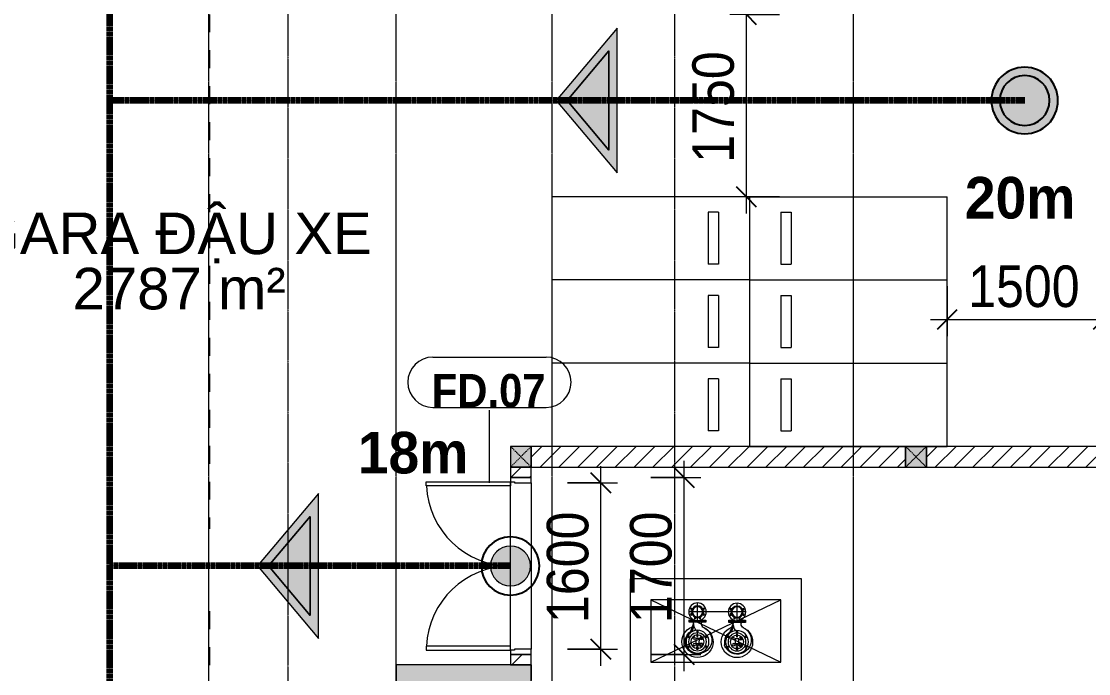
# Model space of a CAD drawing. Header units: millimetres. Extents: x 25998 to 252958, y -15958 to 83425.
# Drawn here: x 40849 to 51113, y 53627 to 59898 of the extents above; entities that cross this region are included whole.
import ezdxf

# ---------------------------------------------------------------- set-up
doc = ezdxf.new("R2010")
doc.units = ezdxf.units.MM
for name, pattern in [('1 NÉT CALL OUT', [6, 3, -3]), ('Dash', [6, 3, -3]), ('Dash 1_16_', [3.175, 1.5875, -1.5875]), ('Dash Dot 3_16_', [7.9375, 4.7625, -1.5875, 0, -1.5875]), ('Grid Line', [22.225, 12.7, -3.175, 3.175, -3.175]), ('IMPORT-CENTER', [2000, 1250, -250, 250, -250])]:
    doc.linetypes.add(name, pattern=pattern)
for name, color, linetype, lineweight in [('0-1', 7, 'Continuous', 5), ('A-ANNO-DIMS', 211, 'Continuous', 9), ('A-ANNO-DIMS-160', 211, 'Continuous', 9), ('A-ANNO-NOTE', 131, 'Continuous', 9), ('A-ANNO-NOTE-1', 131, 'Continuous', 25), ('A-AREA-IDEN', 2, 'Continuous', 9), ('A-DETL-1', 90, 'Dash 1_16_', 25), ('A-DETL-2', 90, '1 NÉT CALL OUT', 100), ('A-DETL-GENF-2', 1, 'Continuous', 9), ('A-DOOR-1', 1, 'Continuous', 9), ('A-DOOR-FRAM-1', 1, 'Continuous', 9), ('A-DOOR-IDEN', 31, 'Continuous', 9), ('A-FLOR', 192, 'Continuous', 9), ('A-WALL', 113, 'Continuous', 9), ('A-WALL-1', 113, 'Continuous', 18), ('A-WALL-PATT-2', 111, 'Continuous', 9), ('C-PRKG', 70, 'Continuous', 9), ('G-ANNO-SYMB-1', 111, 'Dash Dot 3_16_', 18), ('G-ANNO-TEXT-2', 142, 'Continuous', 9), ('G-IMPT', 8, 'Continuous', 9), ('G-IMPT-1', 8, 'IMPORT-CENTER', 9), ('M-EQPM', 50, 'Continuous', 9), ('S-COLS', 52, 'Continuous', 9), ('S-COLS-1', 52, 'Continuous', 5), ('S-COLS-2', 250, 'Continuous', 18), ('S-COLS-4', 52, 'Dash', 9), ('S-COLS-5', 52, 'Continuous', 18), ('S-COLS-HDLN', 52, 'Dash', 9), ('S-GRID-1', 1, 'Grid Line', 9)]:
    doc.layers.add(name, color=color, linetype=linetype, lineweight=lineweight)
doc.styles.add('Arial_3', font='arial_0.ttf', dxfattribs={"height": 400})
doc.styles.add('Arial_4', font='arial_0.ttf', dxfattribs={"width": 0.95, "height": 400})
doc.styles.add('Arial_B', font='arialbd_0.ttf', dxfattribs={"width": 0.9, "height": 320})
doc.styles.add('UTM Avo', font='UTM Avo.ttf', dxfattribs={"width": 0.9, "height": 400})
doc.dimstyles.new('1_Dim_chi_tiet_2_5', dxfattribs={"dimscale": 304.8, "dimtxt": 399.720379, "dimasz": 0.629921, "dimexe": 0.524934, "dimexo": 0.0625, "dimgap": 0.052493, "dimtad": 1, "dimdec": 0, "dimrnd": 5, "dimzin": 0, "dimdsep": 46, "dimtxsty": 'UTM Avo', "dimblk1": 'OBLIQUE', "dimblk2": 'OBLIQUE', "dimsah": 1, "dimcen": 0.09, "dimdle": 0.524934, "dimazin": 0, "dimtfac": 1, "dimtdec": 4, "dimtix": 1, "dimtmove": 0, "dimatfit": 3, "dimfxl": 1.049869, "dimfxlon": 1, "dimtvp": 1, "dimtolj": 1, "dimtzin": 0, "dimarcsym": 2})
pattern_1 = [(45, (0, 0), (-90.50967, 90.50967), [])]

# ---------------------------------------------------------------- blocks, each defined once
blk = doc.blocks.new('NCV_TKTC_KET CAU_rvt-1-TKCS_MB TẦNG HẦM')
at = {"layer": 'S-COLS-1'}
blk.add_hatch(color=256, dxfattribs=at).paths.add_polyline_path([(44771, 53362), (45753, 53362), (45753, 53712), (44453, 53712), (44453, 53362), (44653, 53362)])
at = {"layer": 'S-COLS-2'}
for p, q in [((44453, 53712), (44453, 53362)), ((45753, 53712), (44453, 53712)), ((45753, 53362), (45753, 53712))]:
    blk.add_line(p, q, dxfattribs=at)
blk = doc.blocks.new('FD_07 - FD_07-1700x2200-CỬA ĐI 2 CÁNH-957548-TKCS_MB TẦNG HẦM')
at = {"layer": 'A-DETL-GENF-2'}
for p, q in [((-810, 910), (-810, 100)), ((-770, 910), (-810, 910)), ((-770, 100), (-770, 910)), ((770, 100), (770, 910)), ((770, 910), (810, 910)), ((810, 910), (810, 100)), ((-810, 100), (-770, 100)), ((810, 100), (770, 100))]:
    blk.add_line(p, q, dxfattribs=at)
for centre, start, end in [((-810, 100), 0, 87.1694), ((810, 100), 92.8306, 180)]:
    blk.add_arc(centre, 810, start, end, dxfattribs=at)
at = {"layer": 'A-DOOR-1'}
for p, q in [((-810, 100), (810, 100)), ((800, -100), (-800, -100))]:
    blk.add_line(p, q, dxfattribs=at)
at = {"layer": 'A-DOOR-FRAM-1'}
for p, q in [((-810, 100), (-850, 100)), ((-850, 100), (-850, -100)), ((-810, 60), (-810, 100)), ((-800, 60), (-810, 60)), ((-800, -100), (-800, 60)), ((810, 60), (800, 60)), ((800, 60), (800, -100)), ((850, 100), (810, 100)), ((810, 100), (810, 60)), ((850, -100), (850, 100)), ((-850, -100), (-800, -100)), ((800, -100), (850, -100))]:
    blk.add_line(p, q, dxfattribs=at)
blk = doc.blocks.new('XE MAY2 - xe may 2-V21-TKCS_MB TẦNG HẦM')
at = {"layer": 'C-PRKG'}
for p, q in [((0, 800), (-1900, 800)), ((-1900, 0), (-1900, 800)), ((0, 800), (0, 0)), ((-300, 650), (-400, 650)), ((-400, 650), (-400, 150)), ((-300, 650), (-300, 150)), ((-300, 150), (-400, 150)), ((0, 0), (-1900, 0))]:
    blk.add_line(p, q, dxfattribs=at)
blk = doc.blocks.new('XE MAY2 - xe may 2-V26-TKCS_MB TẦNG HẦM')
at = {"layer": 'C-PRKG'}
for p, q in [((0, -800), (0, 0)), ((-1900, 0), (-1900, -800)), ((0, 0), (-1900, 0)), ((-300, -150), (-400, -150)), ((-400, -650), (-400, -150)), ((-300, -650), (-300, -150)), ((-300, -650), (-400, -650)), ((0, -800), (-1900, -800))]:
    blk.add_line(p, q, dxfattribs=at)
blk = doc.blocks.new('G1_SOF - BO TRU - 200x200-3847069-TKCS_MB TẦNG HẦM')
at = {"layer": 'S-COLS-HDLN'}
for p, q in [((-100, -100), (100, 100)), ((100, -100), (-100, 100))]:
    blk.add_line(p, q, dxfattribs=at)
blk = doc.blocks.new('TKTC_BE NGAM TANG HAM_260130 - TKTC_XREF_260130_MB BE NGAM TANG HAM_dwg_xref- ham$0$xref - tang ham$0$BOMCHIM1-4017280-TKCS_MB TẦNG HẦM')
at = {"layer": 'G-IMPT'}
for p, q in [((91, 81), (91, -81)), ((110, 39), (211, 75)), ((124, 38), (201, 65)), ((136, 35), (195, 56)), ((117, -40), (108, -40))]:
    blk.add_line(p, q, dxfattribs=at)
at = {"layer": 'G-IMPT', "flags": 128}
for points in [[(310, 108), (318, 124), (344, 114), (336, 100)], [(80, -31), (80, -81), (102, -81), (102, 81), (80, 81), (80, 31)]]:
    blk.add_lwpolyline(points, dxfattribs=at)
for points in [[(216, 5), (240, 5), (240, -4), (216, -4)], [(260, 17), (307, 17), (307, -18), (260, -18)], [(315, 10), (328, 10), (328, -10), (315, -10)], [(366, 5), (341, 5), (341, -4), (366, -4)]]:
    blk.add_lwpolyline(points, close=True, dxfattribs=at)
at = {"layer": 'G-IMPT'}
for centre, radius in [((291, 0), 111), ((0, 0), 85.3), ((0, 0), 50.1), ((-25, 60), 7.59), ((25, 60), 7.59), ((60, 25), 7.59), ((190, 0), 7.59), ((291, 0), 86.6), ((291, 0), 65), ((240, 87), 7.59), ((257, 33), 10), ((318, 31), 11.7), ((341, 87), 7.59), ((-25, -60), 7.59), ((25, -60), 7.59), ((60, -25), 7.59), ((240, -87), 7.59), ((257, -38), 13.3), ((257, -38), 6.6), ((320, -36), 16.5), ((320, -36), 9.4), ((341, -87), 7.59)]:
    blk.add_circle(centre, radius, dxfattribs=at)
for centre, radius, start, end in [((291, 0), 152, 201.6636, 159.4308), ((291, 0), 119, 78.6213, 144.1621), ((291, 0), 119, 340.5473, 65.3669), ((108, 46), 6.04, 180, 270), ((101, -95), 134, 52.9612, 87.1356), ((108, -46), 6.04, 90, 180), ((117, -81), 41.5, 25.6269, 90), ((274, -6), 133, 205.6269, 345.198)]:
    blk.add_arc(centre, radius, start, end, dxfattribs=at)
blk = doc.blocks.new('TKTC_BE NGAM TANG HAM_260130 - TKTC_XREF_260130_MB BE NGAM TANG HAM_dwg_114-4017283-TKCS_MB TẦNG HẦM')
at = {"layer": 'G-IMPT'}
for p, q in [((-101, 0), (101, 0)), ((0, -101), (0, 101))]:
    blk.add_line(p, q, dxfattribs=at)
blk.add_circle((0, 0), 72.2, dxfattribs=at)
blk = doc.blocks.new('TKTC_BE NGAM TANG HAM_260130 - TKTC_XREF_260130_MB BE NGAM TANG HAM_dwg-4017279-TKCS_MB TẦNG HẦM')
at = {"layer": 'G-IMPT'}
for p, q in [((-156249, -111035), (-154999, -110435)), ((-156249, -110435), (-154999, -111035))]:
    blk.add_line(p, q, dxfattribs=at)
at = {"layer": 'G-IMPT', "flags": 128}
blk.add_lwpolyline([(-154799, -111210), (-154799, -110235), (-156449, -110235), (-156449, -111210)], dxfattribs=at)
blk.add_lwpolyline([(-156249, -111035), (-154999, -111035), (-154999, -110435), (-156249, -110435)], close=True, dxfattribs=at)
at = {"layer": 'G-IMPT-1'}
blk.add_line((-155420, -110552), (-155800, -110550), dxfattribs=at)
at = {"extrusion": (0, 0, -1), "xscale": 0.9913985059671329, "yscale": 0.9913985059671329, "zscale": -0.9913985059671329, "rotation": 270.1174564265244}
for p in [(155800, -110550), (155420, -110552)]:
    blk.add_blockref('TKTC_BE NGAM TANG HAM_260130 - TKTC_XREF_260130_MB BE NGAM TANG HAM_dwg_xref- ham$0$xref - tang ham$0$BOMCHIM1-4017280-TKCS_MB TẦNG HẦM', p, dxfattribs=at)
at = {"extrusion": (0, 0, -1), "xscale": 0.7894736842105268, "yscale": 0.7894736842105268, "zscale": -0.7894736842105268}
for p in [(155800, -110550), (155420, -110552)]:
    blk.add_blockref('TKTC_BE NGAM TANG HAM_260130 - TKTC_XREF_260130_MB BE NGAM TANG HAM_dwg_114-4017283-TKCS_MB TẦNG HẦM', p, dxfattribs=at)
blk = doc.blocks.new('TKTC_BE NGAM TANG HAM_260130 - TKTC_BE NGAM TANG HAM_260130-2131746-TKCS_MB TẦNG HẦM')
blk.add_blockref('TKTC_BE NGAM TANG HAM_260130 - TKTC_XREF_260130_MB BE NGAM TANG HAM_dwg-4017279-TKCS_MB TẦNG HẦM', (169499, 147535))
blk = doc.blocks.new('DIMBLOCK1-TKCS_MB TẦNG HẦM')
at = {"layer": 'A-ANNO-DIMS-160'}
for p, q in [((47222, 53652), (47222, 55672)), ((46902, 55512), (47382, 55512)), ((47222, 55512), (46902, 55512)), ((46902, 53812), (47382, 53812)), ((47222, 53812), (46902, 53812))]:
    blk.add_line(p, q, dxfattribs=at)
at = {"layer": 'A-ANNO-DIMS-160', "lineweight": 25}
for p, q in [((47222, 55512), (47126, 55608)), ((47222, 55512), (47318, 55416)), ((47222, 53812), (47126, 53908)), ((47222, 53812), (47318, 53716))]:
    blk.add_line(p, q, dxfattribs=at)
at = {"layer": 'A-ANNO-DIMS-160', "color": 0, "insert": (46702, 54114), "char_height": 400, "width": 1314.64, "attachment_point": 1, "rotation": 90, "line_spacing_factor": 1.110334, "style": 'UTM Avo'}
blk.add_mtext('1700', dxfattribs=at)
blk = doc.blocks.new('_Oblique')
at = {"color": 0, "linetype": 'ByBlock', "lineweight": -2}
blk.add_line((-0.5, -0.5), (0.5, 0.5), dxfattribs=at)
blk = doc.blocks.new('DIMBLOCK8-TKCS_MB TẦNG HẦM')
at = {"layer": 'A-ANNO-DIMS-160', "lineweight": 25}
for p, q in [((46422, 55462), (46326, 55558)), ((46422, 55462), (46518, 55366)), ((46422, 53862), (46326, 53958)), ((46422, 53862), (46518, 53766))]:
    blk.add_line(p, q, dxfattribs=at)
at = {"layer": 'A-ANNO-DIMS-160'}
for p, q in [((46422, 53702), (46422, 55622)), ((46102, 55462), (46582, 55462)), ((46422, 55462), (46102, 55462)), ((46102, 53862), (46582, 53862)), ((46422, 53862), (46102, 53862))]:
    blk.add_line(p, q, dxfattribs=at)
at = {"layer": 'A-ANNO-DIMS-160', "color": 0, "insert": (45902, 54114), "char_height": 400, "width": 1314.64, "attachment_point": 1, "rotation": 90, "line_spacing_factor": 1.110334, "style": 'UTM Avo'}
blk.add_mtext('1600', dxfattribs=at)
blk = doc.blocks.new('HDNDCT_GHI CHÚ CỬA CHỐNG CHÁY EI60 - HDNDCT_GHI CHÚ CỬA CHỐNG CHÁY EI60-1614697-TKCS_MB TẦNG HẦM')
at = {"layer": 'A-ANNO-NOTE'}
h = blk.add_hatch(color=256, dxfattribs=at)
edge = h.paths.add_edge_path()
edge.add_arc((0, 0), 1.2, 0, 180)
edge.add_arc((0, 0), 1.2, 180, 360)
for radius, start, end in [(1.75, 360, 180), (1.2, 360, 180), (1.2, 180, 360)]:
    blk.add_arc((0, 0), radius, start, end, dxfattribs=at)
at = {"layer": 'A-ANNO-NOTE-1'}
for start, end in [(360, 180), (180, 360)]:
    blk.add_arc((0, 0), 1.75, start, end, dxfattribs=at)
blk = doc.blocks.new('HDNDCT_MŨI TÊN THOÁT HIỂM - HDNDCT_MŨI TÊN THOÁT HIỂM-1614704-TKCS_MB TẦNG HẦM')
at = {"layer": 'A-ANNO-NOTE'}
h = blk.add_hatch(color=256, dxfattribs=at)
h.paths.add_polyline_path([(-3.153, 0), (0.5, 4.353), (0.5, -4.353)])
h.paths.add_polyline_path([(-2.5, 0), (0, -2.979), (0, 2.979)])
blk.add_hatch(color=256, dxfattribs=at).paths.add_polyline_path([(0, 2.979), (0, -2.979), (-2.5, 0)])
for p, q in [((0.5, 4.353), (-3.153, 0)), ((0.5, -4.353), (0.5, 4.353)), ((-2.5, 0), (0, 2.979)), ((0, 2.979), (-2.5, 0)), ((0, 2.979), (0, -2.979)), ((0, -2.979), (0, 2.979)), ((-3.153, 0), (0.5, -4.353)), ((0, -2.979), (-2.5, 0)), ((-2.5, 0), (0, -2.979))]:
    blk.add_line(p, q, dxfattribs=at)
blk = doc.blocks.new('STN_Door Tag - STN_Door Tag-1788670-TKCS_MB TẦNG HẦM')
at = {"layer": 'A-DOOR-IDEN'}
for p, q in [((-3.37, 1.495), (3.431, 1.495)), ((-3.37, -1.524), (3.431, -1.524))]:
    blk.add_line(p, q, dxfattribs=at)
for centre, start, end in [((-3.37, -0.015), 90, 270), ((3.431, -0.015), 270, 90)]:
    blk.add_arc(centre, 1.509, start, end, dxfattribs=at)
blk = doc.blocks.new('HDNDCT_DIEM THOAT HIEM XA NHAT - HDNDCT_DIEM THOAT HIEM XA NHAT-1614703-TKCS_MB TẦNG HẦM')
at = {"layer": 'A-ANNO-NOTE'}
h = blk.add_hatch(color=256, dxfattribs=at)
edge = h.paths.add_edge_path()
edge.add_arc((0, 0), 2, 0, 180)
edge.add_arc((0, 0), 2, 180, 360)
edge = h.paths.add_edge_path()
edge.add_arc((0, 0), 1.5, 180, 360)
edge.add_arc((0, 0), 1.5, 360, 540)
h = blk.add_hatch(color=256, dxfattribs=at)
edge = h.paths.add_edge_path()
edge.add_arc((0, 0), 1.5, 0, 180)
edge.add_arc((0, 0), 1.5, 180, 360)
at = {"layer": 'A-ANNO-NOTE-1'}
for radius, start, end in [(2, 360, 180), (1.5, 0, 180), (1.5, 360, 180), (2, 180, 360), (1.5, 180, 0), (1.5, 180, 360)]:
    blk.add_arc((0, 0), radius, start, end, dxfattribs=at)
blk = doc.blocks.new('DIMBLOCK164-TKCS_MB TẦNG HẦM')
at = {"layer": 'A-ANNO-DIMS-160', "lineweight": 25}
for p, q in [((47821, 59962), (47725, 60058)), ((47821, 59962), (47917, 59866)), ((47821, 58212), (47725, 58308)), ((47821, 58212), (47917, 58116))]:
    blk.add_line(p, q, dxfattribs=at)
at = {"layer": 'A-ANNO-DIMS-160'}
for p, q in [((47821, 58052), (47821, 60122)), ((48141, 59962), (47661, 59962)), ((47821, 59962), (48141, 59962)), ((48141, 58212), (47661, 58212)), ((47821, 58212), (48141, 58212))]:
    blk.add_line(p, q, dxfattribs=at)
at = {"layer": 'A-ANNO-DIMS-160', "color": 0, "insert": (47301, 58539), "char_height": 400, "width": 1314.64, "attachment_point": 1, "rotation": 90, "line_spacing_factor": 1.110334, "style": 'UTM Avo'}
blk.add_mtext('1750', dxfattribs=at)
blk = doc.blocks.new('DIMBLOCK165-TKCS_MB TẦNG HẦM')
at = {"layer": 'A-ANNO-DIMS-160'}
for p, q in [((49753, 57352), (49753, 56872)), ((49753, 57032), (49753, 57352)), ((51253, 57352), (51253, 56872)), ((51253, 57032), (51253, 57352)), ((49593, 57032), (51413, 57032))]:
    blk.add_line(p, q, dxfattribs=at)
at = {"layer": 'A-ANNO-DIMS-160', "lineweight": 25}
for p, q in [((49753, 57032), (49849, 57128)), ((51253, 57032), (51349, 57128)), ((49753, 57032), (49657, 56936)), ((51253, 57032), (51157, 56936))]:
    blk.add_line(p, q, dxfattribs=at)
at = {"layer": 'A-ANNO-DIMS-160', "color": 0, "insert": (49955, 57551), "char_height": 400, "width": 1314.64, "attachment_point": 1, "line_spacing_factor": 1.110334, "style": 'UTM Avo'}
blk.add_mtext('1500', dxfattribs=at)

msp = doc.modelspace()

# ---------------------------------------------------------------- hatches: boundary and pattern name
at = {"layer": 'A-WALL-PATT-2'}
h = msp.add_hatch(dxfattribs=at)
h.set_pattern_fill('FP_1', color=256, style=0, pattern_type=2)
h.set_pattern_definition(pattern_1)
h.paths.add_polyline_path([(50208.9, 55611.9), (53152.6, 55611.9), (53152.6, 55811.9), (49552.6, 55811.9), (49552.6, 55611.9)])
h.paths.add_polyline_path([(45752.6, 55611.9), (49352.6, 55611.9), (49352.6, 55811.9), (45752.6, 55811.9)])
h = msp.add_hatch(dxfattribs=at)
h.set_pattern_fill('FP_1', color=256, style=0, pattern_type=2)
h.set_pattern_definition(pattern_1)
h.paths.add_polyline_path([(45752.6, 53711.9), (45752.6, 53711.9), (45752.6, 53811.9), (45552.6, 53811.9), (45552.6, 53711.9)])
h.paths.add_polyline_path([(45752.6, 55511.9), (45752.6, 55611.9), (45552.6, 55611.9), (45552.6, 55511.9), (45610.5, 55511.9)])
at = {"layer": 'S-COLS-1'}
for points in [[(45752.6, 55611.9), (45752.6, 55811.9), (45552.6, 55811.9), (45552.6, 55611.9), (45591.2, 55611.9)], [(49352.6, 55611.9), (49552.6, 55611.9), (49552.6, 55811.9), (49352.6, 55811.9)]]:
    msp.add_hatch(color=256, dxfattribs=at).paths.add_polyline_path(points)

# ---------------------------------------------------------------- linework, layer by layer
at = {"layer": 'A-DETL-1'}
for p, q in [((42653.7, 64308.6), (42653.7, 55019.5)), ((42653.7, 54308.6), (42653.7, 45048.6))]:
    msp.add_line(p, q, dxfattribs=at)
at = {"layer": 'A-DETL-2'}
for p, q in [((41697.6, 72716.9), (41697.6, 54661.9)), ((50497.6, 59136.9), (41697.6, 59136.9)), ((41697.6, 54661.9), (41697.6, 38131.9)), ((45552.6, 54661.9), (41697.6, 54661.9))]:
    msp.add_line(p, q, dxfattribs=at)
at = {"layer": 'A-DOOR-IDEN'}
msp.add_line((45350.8, 55461.7), (45350.8, 56160.5), dxfattribs=at)
at = {"layer": 'A-FLOR'}
for p, q in [((45552.6, 53851.9), (45552.6, 55471.9)), ((45752.6, 55461.9), (45752.6, 53861.9)), ((45752.6, 53711.9), (45752.6, 53562.3))]:
    msp.add_line(p, q, dxfattribs=at)
at = {"layer": 'A-WALL'}
for p, q in [((45752.6, 55811.9), (45752.6, 55611.9)), ((49352.6, 55611.9), (49352.6, 55811.9)), ((49552.6, 55811.9), (49552.6, 55611.9)), ((45752.6, 55611.9), (45552.6, 55611.9))]:
    msp.add_line(p, q, dxfattribs=at)
at = {"layer": 'A-WALL-1'}
for p, q in [((49352.6, 55811.9), (45752.6, 55811.9)), ((53152.6, 55811.9), (49552.6, 55811.9)), ((45552.6, 55611.9), (45552.6, 55511.9)), ((45752.6, 55511.9), (45752.6, 55611.9)), ((45752.6, 55611.9), (49352.6, 55611.9)), ((49552.6, 55611.9), (53152.6, 55611.9)), ((45552.6, 55511.9), (45752.6, 55511.9)), ((45752.6, 53811.9), (45552.6, 53811.9)), ((45552.6, 53811.9), (45552.6, 53711.9)), ((45752.6, 53711.9), (45752.6, 53811.9)), ((45552.6, 53711.9), (45752.6, 53711.9))]:
    msp.add_line(p, q, dxfattribs=at)
at = {"layer": 'G-ANNO-SYMB-1'}
for p, q in [((43411.3, 83043.8), (43411.3, 10257.4)), ((47131.3, 83043.8), (47131.3, 10257.4))]:
    msp.add_line(p, q, dxfattribs=at)
at = {"layer": 'S-COLS'}
for p, q in [((45752.6, 55611.9), (45752.6, 55811.9)), ((49352.6, 55811.9), (49352.6, 55611.9)), ((49552.6, 55611.9), (49552.6, 55811.9)), ((45552.6, 55611.9), (45752.6, 55611.9))]:
    msp.add_line(p, q, dxfattribs=at)
at = {"layer": 'S-COLS-5'}
for p, q in [((45752.6, 55811.9), (45552.6, 55811.9)), ((45552.6, 55811.9), (45552.6, 55611.9)), ((49552.6, 55811.9), (49352.6, 55811.9)), ((49352.6, 55611.9), (49552.6, 55611.9))]:
    msp.add_line(p, q, dxfattribs=at)
at = {"layer": 'S-GRID-1'}
for p, q in [((42652.6, 16318.9), (42652.6, 77184.9)), ((44452.6, 16318.9), (44452.6, 77184.9)), ((45952.6, 16318.9), (45952.6, 77184.9)), ((48852.6, 16318.9), (48852.6, 77184.9))]:
    msp.add_line(p, q, dxfattribs=at)

# ---------------------------------------------------------------- block references
at = {"layer": '0-1'}
msp.add_blockref('NCV_TKTC_KET CAU_rvt-1-TKCS_MB TẦNG HẦM', (0, 0), dxfattribs=at)
at = {"layer": 'A-ANNO-NOTE', "xscale": 160, "yscale": 160, "zscale": 160}
for name, p in [('HDNDCT_MŨI TÊN THOÁT HIỂM - HDNDCT_MŨI TÊN THOÁT HIỂM-1614704-TKCS_MB TẦNG HẦM', (46497.6, 59136.9)), ('HDNDCT_DIEM THOAT HIEM XA NHAT - HDNDCT_DIEM THOAT HIEM XA NHAT-1614703-TKCS_MB TẦNG HẦM', (50497.6, 59136.9)), ('HDNDCT_MŨI TÊN THOÁT HIỂM - HDNDCT_MŨI TÊN THOÁT HIỂM-1614704-TKCS_MB TẦNG HẦM', (43625.1, 54661.9)), ('HDNDCT_GHI CHÚ CỬA CHỐNG CHÁY EI60 - HDNDCT_GHI CHÚ CỬA CHỐNG CHÁY EI60-1614697-TKCS_MB TẦNG HẦM', (45552.6, 54661.9))]:
    msp.add_blockref(name, p, dxfattribs=at)
at = {"layer": 'A-DOOR-1', "rotation": 90}
msp.add_blockref('FD_07 - FD_07-1700x2200-CỬA ĐI 2 CÁNH-957548-TKCS_MB TẦNG HẦM', (45652.6, 54661.9), dxfattribs=at)
at = {"layer": 'A-DOOR-IDEN', "xscale": 159.9999999999999, "yscale": 159.9999999999999, "zscale": 159.9999999999999}
msp.add_blockref('STN_Door Tag - STN_Door Tag-1788670-TKCS_MB TẦNG HẦM', (45345.9, 56430.8), dxfattribs=at)
at = {"layer": 'C-PRKG'}
for p in [(47852.6, 57412), (47852.6, 56612), (47852.6, 55812)]:
    msp.add_blockref('XE MAY2 - xe may 2-V21-TKCS_MB TẦNG HẦM', p, dxfattribs=at)
at = {"layer": 'C-PRKG', "rotation": 180}
for p in [(47852.6, 57412), (47852.6, 56612), (47852.6, 55812)]:
    msp.add_blockref('XE MAY2 - xe may 2-V26-TKCS_MB TẦNG HẦM', p, dxfattribs=at)
at = {"layer": 'M-EQPM'}
msp.add_blockref('TKTC_BE NGAM TANG HAM_260130 - TKTC_BE NGAM TANG HAM_260130-2131746-TKCS_MB TẦNG HẦM', (33652.6, 17236.9), dxfattribs=at)
at = {"layer": 'S-COLS-4', "rotation": 180}
for p in [(45652.6, 55711.9), (49452.6, 55711.9)]:
    msp.add_blockref('G1_SOF - BO TRU - 200x200-3847069-TKCS_MB TẦNG HẦM', p, dxfattribs=at)

# ---------------------------------------------------------------- texts
at = {"layer": 'A-AREA-IDEN', "char_height": 400, "line_spacing_factor": 0.936439, "style": 'Arial_3'}
for s, insert, width, attachment_point in [('\\pt8,16,24,32,40,48,56,64,72,80,88,96,104,112,120,128,136,144,152,160,168,176,184,192,200,208,216,224,232,240,248,256;GARA ĐẬU XE', (42309, 57571.6), 3820.8, 8), ('\\pt8,16,24,32,40,48,56,64,72,80,88,96,104,112,120,128,136,144,152,160,168,176,184,192,200,208,216,224,232,240,248,256;2787 m²', (42366.2, 57325.8), 2064, 5)]:
    msp.add_mtext(s, dxfattribs=dict(at, insert=insert, width=width, attachment_point=attachment_point))
at = {"layer": 'A-DOOR-IDEN', "insert": (45342.7, 56345.4), "char_height": 320, "width": 1124.64, "attachment_point": 5, "line_spacing_factor": 0.936439, "style": 'Arial_B'}
msp.add_mtext('\\pt7.2,14.4,21.6,28.8,36,43.2,50.4,57.6,64.8,72,79.2,86.4,93.6,100.8,108,115.2,122.4,129.6,136.8,144,151.2,158.4,165.6,172.8,180,187.2,194.4,201.6,208.8,216,223.2,230.4;FD.07', dxfattribs=at)
at = {"layer": 'G-ANNO-TEXT-2', "char_height": 400, "width": 1206.88, "attachment_point": 5, "line_spacing_factor": 0.936439, "style": 'Arial_4'}
for s, insert in [('\\pt1824,3648,5472,7296,9120,10944,12768,14592,16416,18240,20064,21888,23712,25536,27360,29184,31008,32832,34656,36480,38304,40128,41952,43776,45600,47424,49248,51072,52896,54720,56544,58368;{\\fArial|b1|i0|c0|p34;20m}', (50453.3, 58199.2)), ('\\pt1824,3648,5472,7296,9120,10944,12768,14592,16416,18240,20064,21888,23712,25536,27360,29184,31008,32832,34656,36480,38304,40128,41952,43776,45600,47424,49248,51072,52896,54720,56544,58368;{\\fArial|b1|i0|c0|p34;18m}', (44616, 55748.8))]:
    msp.add_mtext(s, dxfattribs=dict(at, insert=insert))

# ---------------------------------------------------------------- dimensions: what is measured, and where the dimension line sits
at = {"layer": 'A-ANNO-DIMS'}
for base, p1, p2, override, picture, middle in [((47820.7, 59962), (48140.7, 58212), (48140.7, 59962), {"dimpost": '<>', "dimfxl": 1750}, 'DIMBLOCK164-TKCS_MB TẦNG HẦM', (47597.7, 59087)), ((47221.8, 55511.9), (46901.8, 53811.9), (46901.8, 55511.9), {"dimpost": '<>', "dimfxl": 1700}, 'DIMBLOCK1-TKCS_MB TẦNG HẦM', (46998.8, 54661.9)), ((46421.8, 55461.9), (46101.8, 53861.9), (46101.8, 55461.9), {"dimpost": '<>', "dimfxl": 1600}, 'DIMBLOCK8-TKCS_MB TẦNG HẦM', (46198.8, 54661.9))]:
    dim = msp.add_linear_dim(base=base, p1=p1, p2=p2, angle=90, dimstyle='1_Dim_chi_tiet_2_5', override=override, dxfattribs=at)
    dim.commit()
    dim.dimension.update_dxf_attribs({"geometry": picture, "text_midpoint": middle})
dim = msp.add_linear_dim(base=(51252.6, 57031.7), p1=(49752.6, 57351.7), p2=(51252.6, 57351.7), dimstyle='1_Dim_chi_tiet_2_5', override={"dimpost": '<>', "dimfxl": 1500}, dxfattribs=at)
dim.commit()
dim.dimension.update_dxf_attribs({"geometry": 'DIMBLOCK165-TKCS_MB TẦNG HẦM', "text_midpoint": (50502.6, 57254.7)})

doc.saveas('drawing.dxf')
